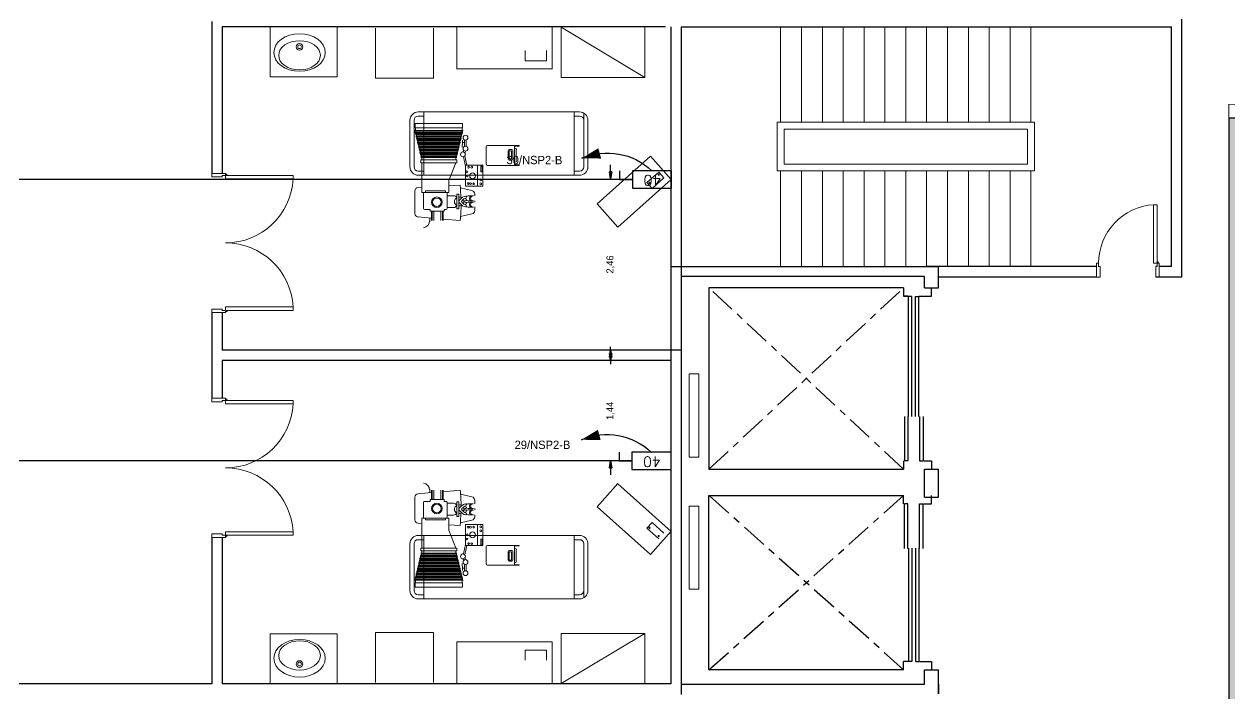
# Model space of a CAD drawing. Extents: x -15 to 163, y 313 to 399.
# Drawn here: x 27.23 to 44.56, y 348.53 to 358.16 of the extents above; entities that cross this region are included whole.
import ezdxf
from ezdxf.enums import TextEntityAlignment as Align

# ---------------------------------------------------------------- set-up
doc = ezdxf.new("R2010")
doc.units = 0
doc.header["$LTSCALE"] = 0.15
doc.linetypes.add('CENTERX2', pattern=[4, 2.5, -0.5, 0.5, -0.5])
doc.layers.get('0').update_dxf_attribs({"color": 252})
doc.layers.get('Defpoints').update_dxf_attribs({"color": 252})
for name, color, linetype in [('0 BDH', 252, 'Continuous'), ('0 CABLE TRAY', 252, 'Continuous'), ('0 DISCON', 252, 'Continuous'), ('0 sockets', 252, 'Continuous'), ('AUTOINCR', 7, 'Continuous'), ('CIRCUIT_PRO_LAYER', 7, 'Continuous'), ('CPTOOLS-TRAY', 1, 'Continuous'), ('d1', 252, 'Continuous'), ('E-SWIT-AIR', 6, 'Continuous'), ('grocol', 252, 'Continuous'), ('TEXT', 3, 'Continuous'), ('WINDOW', 252, 'Continuous')]:
    doc.layers.add(name, color=color, linetype=linetype)
for name, color, linetype, lineweight in [('DOOR', 252, 'Continuous', 20), ('elev', 252, 'Continuous', 9), ('FURNITURE-1', 252, 'Continuous', 9), ('sofa', 252, 'Continuous', 9), ('wall', 252, 'Continuous', 30)]:
    doc.layers.add(name, color=color, linetype=linetype, lineweight=lineweight)
doc.styles.add('ROMAND', font='ROMAND.SHX')
doc.dimstyles.new('ISO-25', dxfattribs={"dimtxt": 0.1, "dimasz": 0.1, "dimexe": 0, "dimexo": 0, "dimtad": 0, "dimtxsty": 'Standard', "dimblk": 'CLOSED', "dimcen": 2.5, "dimse1": 1, "dimse2": 1, "dimclrd": 1, "dimadec": 0, "dimazin": 0, "dimtfac": 1, "dimtix": 1, "dimtofl": 0, "dimtmove": 1, "dimatfit": 0, "dimfxl": 1, "dimarcsym": 0})

# ---------------------------------------------------------------- blocks, each defined once
blk = doc.blocks.new('ELLIPSE')
blk.add_circle((0.5, 0.5), 0.5)
blk = doc.blocks.new('ARCH')
at = {"layer": 'd1', "linetype": 'CENTERX2'}
for p, q in [((39.874, 351.762), (37.075, 354.372)), ((37.075, 351.762), (39.874, 354.372)), ((37.075, 348.877), (39.874, 351.384)), ((39.874, 348.877), (37.075, 351.384))]:
    blk.add_line(p, q, dxfattribs=at)
at = {"layer": 'd1', "ltscale": 0.5}
for p, q in [((39.944, 352.52), (39.944, 354.248)), ((39.994, 354.248), (39.944, 354.248)), ((39.994, 352.52), (39.994, 354.248)), ((40.044, 352.52), (40.044, 354.248)), ((40.044, 354.248), (40.094, 354.248)), ((40.094, 352.52), (40.094, 354.248)), ((39.884, 352.522), (39.884, 351.882)), ((39.934, 352.522), (39.934, 351.882)), ((40.104, 352.522), (40.104, 351.882)), ((40.154, 352.522), (40.154, 351.882)), ((39.934, 351.882), (39.884, 351.882)), ((40.104, 351.882), (40.154, 351.882)), ((39.884, 350.624), (39.884, 351.264)), ((39.934, 351.264), (39.884, 351.264)), ((39.934, 350.624), (39.934, 351.264)), ((40.104, 350.624), (40.104, 351.264)), ((40.104, 351.264), (40.154, 351.264)), ((40.154, 350.624), (40.154, 351.264)), ((39.944, 350.626), (39.944, 348.997)), ((39.994, 350.626), (39.994, 348.997)), ((40.044, 350.626), (40.044, 348.997)), ((40.094, 350.626), (40.094, 348.997)), ((39.994, 348.997), (39.944, 348.997)), ((40.044, 348.997), (40.094, 348.997))]:
    blk.add_line(p, q, dxfattribs=at)
at = {"layer": 'DOOR'}
for points in [[(30.125, 355.987), (30.125, 356.017), (29.925, 356.017), (29.925, 355.967), (30.075, 355.967), (30.075, 355.987)], [(30.125, 355.987), (31.095, 355.987), (31.095, 355.937), (30.125, 355.937)], [(43.518, 354.727), (43.518, 355.567), (43.469, 355.567), (43.469, 354.727)], [(42.678, 354.727), (42.648, 354.727), (42.648, 354.527), (42.698, 354.527), (42.698, 354.677), (42.678, 354.677)], [(43.518, 354.727), (43.548, 354.727), (43.548, 354.527), (43.498, 354.527), (43.498, 354.677), (43.518, 354.677)], [(30.125, 354.047), (30.125, 354.017), (29.925, 354.017), (29.925, 354.067), (30.075, 354.067), (30.075, 354.047)], [(30.125, 354.047), (31.095, 354.047), (31.095, 354.097), (30.125, 354.097)], [(30.125, 352.753), (30.125, 352.783), (29.925, 352.783), (29.925, 352.733), (30.075, 352.733), (30.075, 352.753)], [(30.125, 352.753), (31.095, 352.753), (31.095, 352.703), (30.125, 352.703)], [(30.125, 350.813), (30.125, 350.783), (29.925, 350.783), (29.925, 350.833), (30.075, 350.833), (30.075, 350.813)], [(30.125, 350.813), (31.095, 350.813), (31.095, 350.863), (30.125, 350.863)]]:
    blk.add_lwpolyline(points, close=True, dxfattribs=at)
for centre in [(30.135, 355.997), (43.528, 354.737), (30.135, 354.037), (30.135, 352.763), (30.135, 350.803)]:
    blk.add_circle(centre, 0.01, dxfattribs=at)
for centre, radius, start, end in [((30.125, 355.989), 0.971, 270, 357.0492), ((43.523, 354.724), 0.845, 93.6111, 179.7782), ((30.125, 354.047), 0.971, 2.9508, 90), ((30.125, 352.753), 0.971, 270, 357.0492), ((30.125, 350.811), 0.971, 2.9508, 90)]:
    blk.add_arc(centre, radius, start, end, dxfattribs=at)
at = {"layer": 'elev'}
for p, q in [((38.105, 356.752), (38.105, 358.127)), ((38.105, 356.752), (38.105, 358.127)), ((38.405, 356.752), (38.405, 358.127)), ((38.705, 356.752), (38.705, 358.127)), ((39.005, 356.752), (39.005, 358.127)), ((39.305, 356.752), (39.305, 358.127)), ((39.605, 356.752), (39.605, 358.127)), ((39.905, 356.752), (39.905, 358.127)), ((40.205, 356.752), (40.205, 358.127)), ((40.505, 356.752), (40.505, 358.127)), ((40.805, 356.752), (40.805, 358.127)), ((41.105, 356.752), (41.105, 358.127)), ((41.405, 356.752), (41.405, 358.127)), ((41.705, 356.752), (41.705, 358.127)), ((38.055, 356.752), (41.755, 356.752)), ((38.055, 356.052), (38.055, 356.752)), ((38.155, 356.652), (41.655, 356.652)), ((38.155, 356.152), (38.155, 356.652)), ((41.655, 356.652), (41.655, 356.152)), ((41.755, 356.752), (41.755, 356.052)), ((41.655, 356.152), (38.155, 356.152)), ((41.755, 356.052), (38.055, 356.052)), ((38.105, 354.677), (38.105, 356.052)), ((38.105, 354.677), (38.105, 356.052)), ((38.405, 354.677), (38.405, 356.052)), ((38.705, 354.677), (38.705, 356.052)), ((39.005, 354.677), (39.005, 356.052)), ((39.305, 354.677), (39.305, 356.052)), ((39.605, 354.677), (39.605, 356.052)), ((39.905, 354.677), (39.905, 356.052)), ((40.205, 354.677), (40.205, 356.052)), ((40.505, 354.677), (40.505, 356.052)), ((40.805, 354.677), (40.805, 356.052)), ((41.105, 354.677), (41.105, 356.052)), ((41.405, 354.677), (41.405, 356.052)), ((41.705, 354.677), (41.705, 356.052)), ((36.792, 353.133), (36.792, 351.936)), ((36.928, 353.133), (36.792, 353.133)), ((36.928, 351.936), (36.928, 353.133)), ((36.792, 351.936), (36.928, 351.936)), ((36.792, 351.233), (36.792, 350.036)), ((36.928, 351.233), (36.792, 351.233)), ((36.928, 350.036), (36.928, 351.233)), ((36.792, 350.036), (36.928, 350.036))]:
    blk.add_line(p, q, dxfattribs=at)
at = {"layer": 'FURNITURE-1', "ltscale": 0.5}
for p, q in [((30.764, 358.125), (30.764, 357.405)), ((31.731, 358.125), (31.731, 357.405)), ((32.28, 357.386), (32.28, 358.106)), ((33.116, 357.386), (33.116, 358.106)), ((33.45, 357.518), (33.45, 358.118)), ((34.822, 357.518), (34.822, 358.118)), ((36.151, 357.398), (34.951, 358.118)), ((34.951, 357.398), (34.951, 358.118)), ((36.151, 358.125), (36.151, 357.398)), ((34.433, 357.637), (34.433, 357.784)), ((34.738, 357.637), (34.738, 357.784)), ((33.45, 357.52), (34.822, 357.52)), ((34.433, 357.637), (34.738, 357.637)), ((31.731, 357.405), (30.764, 357.405)), ((32.28, 357.386), (33.116, 357.386)), ((36.151, 357.398), (34.951, 357.398)), ((35.135, 356.901), (32.975, 356.901)), ((35.135, 356.901), (32.975, 356.901)), ((35.135, 356.901), (35.135, 355.99)), ((35.135, 356.901), (35.215, 356.901)), ((35.135, 356.841), (35.215, 356.841)), ((35.275, 356.885), (35.275, 356.11)), ((35.335, 356.781), (35.335, 356.11)), ((35.465, 355.579), (36.232, 356.265)), ((36.532, 355.93), (36.232, 356.265)), ((35.135, 355.99), (32.975, 355.99)), ((35.135, 355.99), (32.975, 355.99)), ((35.135, 356.05), (35.215, 356.05)), ((35.135, 355.99), (35.215, 355.99)), ((36.353, 356.036), (36.183, 355.884)), ((36.256, 355.802), (36.426, 355.955)), ((36.426, 355.955), (36.353, 356.036)), ((35.764, 355.245), (36.531, 355.931)), ((36.256, 355.802), (36.183, 355.884)), ((35.765, 355.244), (35.465, 355.579)), ((35.765, 351.556), (35.465, 351.221)), ((35.764, 351.555), (36.531, 350.869)), ((35.465, 351.221), (36.232, 350.535)), ((36.256, 350.998), (36.183, 350.916)), ((36.353, 350.764), (36.183, 350.916)), ((36.256, 350.998), (36.426, 350.845)), ((35.135, 350.81), (32.975, 350.81)), ((35.135, 350.81), (32.975, 350.81)), ((35.135, 349.899), (35.135, 350.81)), ((35.135, 350.81), (35.215, 350.81)), ((35.135, 350.75), (35.215, 350.75)), ((36.532, 350.87), (36.232, 350.535)), ((35.275, 349.915), (35.275, 350.69)), ((35.335, 350.019), (35.335, 350.69)), ((35.135, 349.899), (32.975, 349.899)), ((35.135, 349.899), (32.975, 349.899)), ((35.135, 349.959), (35.215, 349.959)), ((35.135, 349.899), (35.215, 349.899)), ((31.731, 349.395), (30.764, 349.395)), ((30.764, 348.675), (30.764, 349.395)), ((31.731, 348.675), (31.731, 349.395)), ((32.28, 349.414), (32.28, 348.694)), ((32.28, 349.414), (33.116, 349.414)), ((33.116, 349.414), (33.116, 348.694)), ((36.151, 349.402), (34.951, 348.682)), ((36.151, 349.402), (34.951, 349.402)), ((34.951, 349.402), (34.951, 348.682)), ((36.151, 349.402), (36.151, 348.682)), ((33.45, 349.282), (33.45, 348.682)), ((33.45, 349.28), (34.822, 349.28)), ((34.822, 349.282), (34.822, 348.682)), ((34.433, 349.163), (34.433, 349.016)), ((34.433, 349.163), (34.738, 349.163)), ((34.738, 349.163), (34.738, 349.016))]:
    blk.add_line(p, q, dxfattribs=at)
for centre in [(36.351, 355.998), (36.22, 355.881), (36.22, 350.919), (36.351, 350.802)]:
    blk.add_circle(centre, 0.00846, dxfattribs=at)
for centre, radius, start, end in [((35.215, 356.781), 0.12, 0, 90), ((35.215, 356.781), 0.06, 0, 90), ((35.215, 356.11), 0.12, 270, 0), ((35.215, 356.11), 0.06, 270, 0), ((35.215, 350.69), 0.12, 0, 90), ((35.215, 350.69), 0.06, 0, 90), ((35.215, 350.019), 0.06, 270, 0), ((35.215, 350.019), 0.12, 270, 0)]:
    blk.add_arc(centre, radius, start, end, dxfattribs=at)
at = {"layer": 'grocol', "ltscale": 0.5}
for p, q in [((40.374, 354.673), (36.53, 354.673)), ((40.374, 354.532), (40.374, 354.673)), ((40.174, 354.532), (36.675, 354.532)), ((36.675, 348.673), (40.174, 348.673)), ((40.374, 348.532), (40.374, 348.673)), ((40.374, 348.673), (40.374, 348.532))]:
    blk.add_line(p, q, dxfattribs=at)
at = {"layer": 'sofa'}
for p, q in [((32.975, 356.901), (32.895, 356.901)), ((32.975, 356.901), (32.895, 356.901)), ((32.975, 356.841), (32.895, 356.841)), ((32.975, 356.841), (32.895, 356.841)), ((32.975, 356.901), (32.975, 355.99)), ((32.975, 356.901), (32.975, 355.99)), ((32.775, 356.781), (32.775, 356.11)), ((32.775, 356.781), (32.775, 356.11)), ((32.835, 356.781), (32.835, 356.11)), ((32.835, 356.781), (32.835, 356.11)), ((33.541, 356.634), (32.84, 356.634)), ((33.541, 356.634), (32.84, 356.634)), ((32.852, 356.673), (32.852, 356.735)), ((32.852, 356.673), (32.852, 356.735)), ((32.852, 356.735), (33.529, 356.735)), ((32.852, 356.735), (33.529, 356.735)), ((33.529, 356.673), (32.852, 356.673)), ((33.529, 356.673), (32.852, 356.673)), ((32.855, 356.634), (32.855, 356.673)), ((32.855, 356.634), (32.855, 356.673)), ((32.855, 356.634), (32.947, 356.248)), ((32.855, 356.634), (32.947, 356.248)), ((33.526, 356.634), (33.434, 356.248)), ((33.526, 356.634), (33.434, 356.248)), ((33.526, 356.634), (33.526, 356.673)), ((33.529, 356.673), (33.529, 356.735)), ((33.529, 356.673), (33.529, 356.735)), ((33.538, 356.622), (32.842, 356.622)), ((33.538, 356.622), (32.842, 356.622)), ((33.535, 356.606), (32.846, 356.606)), ((33.535, 356.606), (32.846, 356.606)), ((33.531, 356.59), (32.85, 356.59)), ((33.531, 356.59), (32.85, 356.59)), ((33.527, 356.574), (32.854, 356.574)), ((33.527, 356.574), (32.854, 356.574)), ((33.523, 356.558), (32.858, 356.558)), ((33.523, 356.558), (32.858, 356.558)), ((33.519, 356.542), (32.861, 356.542)), ((33.519, 356.542), (32.861, 356.542)), ((33.516, 356.526), (32.865, 356.526)), ((33.516, 356.526), (32.865, 356.526)), ((33.512, 356.51), (32.869, 356.51)), ((33.512, 356.51), (32.869, 356.51)), ((33.508, 356.495), (32.873, 356.495)), ((33.508, 356.495), (32.873, 356.495)), ((33.504, 356.479), (32.877, 356.479)), ((33.504, 356.479), (32.877, 356.479)), ((33.5, 356.463), (32.88, 356.463)), ((33.5, 356.463), (32.88, 356.463)), ((33.529, 356.494), (33.529, 356.432)), ((33.529, 356.494), (33.529, 356.432)), ((33.562, 356.46), (33.529, 356.46)), ((33.562, 356.46), (33.529, 356.46)), ((33.562, 356.496), (33.562, 356.407)), ((33.562, 356.496), (33.562, 356.407)), ((33.585, 356.496), (33.585, 356.407)), ((33.585, 356.496), (33.585, 356.407)), ((33.497, 356.447), (32.884, 356.447)), ((33.497, 356.447), (32.884, 356.447)), ((33.493, 356.431), (32.888, 356.431)), ((33.493, 356.431), (32.888, 356.431)), ((33.489, 356.415), (32.892, 356.415)), ((33.489, 356.415), (32.892, 356.415)), ((33.485, 356.399), (32.896, 356.399)), ((33.485, 356.399), (32.896, 356.399)), ((33.481, 356.383), (32.899, 356.383)), ((33.481, 356.383), (32.899, 356.383)), ((33.478, 356.367), (32.903, 356.367)), ((33.478, 356.367), (32.903, 356.367)), ((33.474, 356.351), (32.907, 356.351)), ((33.474, 356.351), (32.907, 356.351)), ((33.47, 356.335), (32.911, 356.335)), ((33.47, 356.335), (32.911, 356.335)), ((33.466, 356.319), (32.915, 356.319)), ((33.466, 356.319), (32.915, 356.319)), ((33.462, 356.303), (32.918, 356.303)), ((33.462, 356.303), (32.918, 356.303)), ((33.459, 356.287), (32.922, 356.287)), ((33.459, 356.287), (32.922, 356.287)), ((33.526, 356.393), (33.526, 356.432)), ((33.526, 356.393), (33.526, 356.432)), ((33.549, 356.348), (33.538, 356.324)), ((33.576, 356.337), (33.567, 356.317)), ((33.87, 356.153), (33.87, 356.397)), ((33.87, 356.153), (33.87, 356.397)), ((33.89, 356.417), (34.278, 356.417)), ((33.89, 356.417), (34.278, 356.417)), ((34.187, 356.346), (34.187, 356.221)), ((34.187, 356.346), (34.187, 356.221)), ((34.239, 356.361), (34.202, 356.361)), ((34.239, 356.361), (34.202, 356.361)), ((34.204, 356.343), (34.236, 356.343)), ((34.204, 356.225), (34.204, 356.343)), ((34.204, 356.343), (34.236, 356.343)), ((34.204, 356.225), (34.204, 356.343)), ((34.236, 356.343), (34.236, 356.225)), ((34.236, 356.343), (34.236, 356.225)), ((34.254, 356.221), (34.254, 356.346)), ((34.254, 356.221), (34.254, 356.346)), ((34.268, 356.417), (34.347, 356.417)), ((34.268, 356.417), (34.347, 356.417)), ((34.278, 356.417), (34.278, 356.14)), ((34.278, 356.417), (34.278, 356.14)), ((34.347, 356.41), (34.278, 356.41)), ((34.347, 356.41), (34.278, 356.41)), ((34.278, 356.378), (34.29, 356.378)), ((34.278, 356.378), (34.29, 356.378)), ((34.305, 356.363), (34.305, 356.192)), ((34.305, 356.363), (34.305, 356.192)), ((34.347, 356.417), (34.347, 356.41)), ((34.347, 356.417), (34.347, 356.41)), ((33.455, 356.271), (32.926, 356.271)), ((33.455, 356.271), (32.926, 356.271)), ((33.451, 356.256), (32.93, 356.256)), ((33.451, 356.256), (32.93, 356.256)), ((33.448, 356.244), (32.932, 356.244)), ((32.932, 356.212), (32.932, 356.171)), ((33.449, 356.212), (32.932, 356.212)), ((33.449, 356.171), (32.932, 356.171)), ((32.948, 356.244), (32.948, 356.212)), ((32.948, 356.171), (32.948, 355.741)), ((33.433, 356.171), (33.333, 355.913)), ((33.433, 356.244), (33.433, 356.212)), ((33.449, 356.212), (33.449, 356.171)), ((33.546, 356.255), (33.575, 356.119)), ((33.566, 356.269), (33.594, 356.133)), ((33.566, 356.269), (33.594, 356.133)), ((33.575, 355.832), (33.575, 356.133)), ((33.575, 356.133), (33.823, 356.133)), ((33.575, 356.133), (33.823, 356.133)), ((33.748, 356.133), (33.748, 355.832)), ((33.748, 356.133), (33.748, 355.832)), ((33.816, 356.123), (33.794, 356.123)), ((33.794, 356.123), (33.794, 356.041)), ((33.816, 356.123), (33.794, 356.123)), ((33.794, 356.123), (33.794, 356.041)), ((33.816, 356.041), (33.816, 356.123)), ((33.816, 356.041), (33.816, 356.123)), ((33.823, 356.133), (33.823, 355.832)), ((33.823, 356.133), (33.823, 355.832)), ((34.278, 356.132), (33.89, 356.132)), ((34.278, 356.132), (33.89, 356.132)), ((34.202, 356.206), (34.239, 356.206)), ((34.202, 356.206), (34.239, 356.206)), ((34.236, 356.225), (34.204, 356.225)), ((34.236, 356.225), (34.204, 356.225)), ((34.268, 356.132), (34.347, 356.132)), ((34.268, 356.132), (34.347, 356.132)), ((34.29, 356.177), (34.278, 356.177)), ((34.29, 356.177), (34.278, 356.177)), ((34.347, 356.14), (34.278, 356.14)), ((34.347, 356.14), (34.278, 356.14)), ((34.278, 356.132), (34.278, 356.132)), ((34.278, 356.132), (34.278, 356.132)), ((34.347, 356.132), (34.347, 356.14)), ((34.347, 356.132), (34.347, 356.14)), ((32.975, 356.05), (32.895, 356.05)), ((32.975, 355.99), (32.895, 355.99)), ((33.794, 356.041), (33.816, 356.041)), ((33.794, 356.041), (33.816, 356.041)), ((32.846, 355.44), (32.846, 355.764)), ((32.893, 355.814), (32.948, 355.817)), ((33.285, 355.766), (32.999, 355.766)), ((32.999, 355.766), (32.999, 355.741)), ((33.285, 355.741), (33.285, 355.766)), ((33.333, 355.741), (33.333, 355.913)), ((33.333, 355.839), (33.496, 355.848)), ((33.5, 355.808), (33.667, 355.77)), ((33.5, 355.808), (33.667, 355.77)), ((33.823, 355.832), (33.575, 355.832)), ((33.823, 355.832), (33.575, 355.832)), ((33.021, 355.741), (32.948, 355.741)), ((32.97, 355.514), (32.97, 355.726)), ((32.985, 355.741), (33.295, 355.741)), ((33.26, 355.741), (33.333, 355.741)), ((33.31, 355.726), (33.31, 355.514)), ((33.31, 355.696), (33.404, 355.696)), ((33.451, 355.717), (33.476, 355.717)), ((33.451, 355.508), (33.451, 355.717)), ((33.476, 355.717), (33.476, 355.508)), ((33.612, 355.692), (33.677, 355.692)), ((33.612, 355.692), (33.677, 355.692)), ((33.682, 355.622), (33.612, 355.622)), ((33.682, 355.622), (33.612, 355.622)), ((33.682, 355.604), (33.612, 355.604)), ((33.682, 355.604), (33.612, 355.604)), ((33.706, 355.721), (33.706, 355.692)), ((33.706, 355.721), (33.706, 355.692)), ((33.706, 355.623), (33.706, 355.601)), ((33.706, 355.623), (33.706, 355.601)), ((33.066, 355.499), (32.985, 355.499)), ((33.066, 355.499), (33.066, 355.473)), ((33.066, 355.473), (33.268, 355.473)), ((33.086, 355.339), (33.086, 355.473)), ((33.094, 355.473), (33.094, 355.339)), ((33.119, 355.473), (33.119, 355.339)), ((33.218, 355.473), (33.218, 355.339)), ((33.243, 355.473), (33.243, 355.339)), ((33.252, 355.473), (33.252, 355.339)), ((33.295, 355.499), (33.268, 355.499)), ((33.268, 355.473), (33.268, 355.499)), ((33.404, 355.527), (33.31, 355.527)), ((33.476, 355.508), (33.451, 355.508)), ((33.504, 355.397), (33.667, 355.434)), ((33.504, 355.397), (33.667, 355.434)), ((33.612, 355.533), (33.677, 355.533)), ((33.612, 355.533), (33.677, 355.533)), ((33.706, 355.535), (33.706, 355.483)), ((33.706, 355.535), (33.706, 355.483)), ((33.086, 355.374), (32.892, 355.39)), ((33.059, 355.321), (33.059, 355.376)), ((33.499, 355.34), (33.252, 355.36)), ((33.059, 351.479), (33.059, 351.424)), ((33.086, 351.461), (33.086, 351.327)), ((33.094, 351.327), (33.094, 351.461)), ((33.119, 351.327), (33.119, 351.461)), ((33.218, 351.327), (33.218, 351.461)), ((33.243, 351.327), (33.243, 351.461)), ((33.252, 351.327), (33.252, 351.461)), ((33.499, 351.46), (33.252, 351.44)), ((32.846, 351.36), (32.846, 351.036)), ((33.086, 351.426), (32.892, 351.41)), ((32.97, 351.286), (32.97, 351.074)), ((33.066, 351.301), (32.985, 351.301)), ((33.066, 351.301), (33.066, 351.327)), ((33.066, 351.327), (33.268, 351.327)), ((33.268, 351.327), (33.268, 351.301)), ((33.295, 351.301), (33.268, 351.301)), ((33.31, 351.074), (33.31, 351.286)), ((33.404, 351.273), (33.31, 351.273)), ((33.476, 351.292), (33.451, 351.292)), ((33.451, 351.292), (33.451, 351.083)), ((33.476, 351.083), (33.476, 351.292)), ((33.504, 351.403), (33.667, 351.366)), ((33.504, 351.403), (33.667, 351.366)), ((33.612, 351.267), (33.677, 351.267)), ((33.612, 351.267), (33.677, 351.267)), ((33.706, 351.265), (33.706, 351.317)), ((33.706, 351.265), (33.706, 351.317)), ((33.31, 351.104), (33.404, 351.104)), ((33.451, 351.083), (33.476, 351.083)), ((33.682, 351.196), (33.612, 351.196)), ((33.682, 351.196), (33.612, 351.196)), ((33.682, 351.178), (33.612, 351.178)), ((33.682, 351.178), (33.612, 351.178)), ((33.612, 351.108), (33.677, 351.108)), ((33.612, 351.108), (33.677, 351.108)), ((33.706, 351.177), (33.706, 351.199)), ((33.706, 351.177), (33.706, 351.199)), ((33.706, 351.079), (33.706, 351.108)), ((33.706, 351.079), (33.706, 351.108)), ((32.893, 350.986), (32.948, 350.983)), ((32.948, 350.629), (32.948, 351.059)), ((33.021, 351.059), (32.948, 351.059)), ((32.985, 351.059), (33.295, 351.059)), ((32.999, 351.034), (32.999, 351.059)), ((33.285, 351.034), (32.999, 351.034)), ((33.26, 351.059), (33.333, 351.059)), ((33.285, 351.059), (33.285, 351.034)), ((33.333, 351.059), (33.333, 350.887)), ((33.333, 350.961), (33.496, 350.952)), ((33.5, 350.992), (33.667, 351.03)), ((33.5, 350.992), (33.667, 351.03)), ((33.823, 350.968), (33.575, 350.968)), ((33.823, 350.968), (33.575, 350.968)), ((33.575, 350.968), (33.575, 350.667)), ((33.748, 350.667), (33.748, 350.968)), ((33.748, 350.667), (33.748, 350.968)), ((33.823, 350.667), (33.823, 350.968)), ((33.823, 350.667), (33.823, 350.968)), ((32.975, 350.81), (32.895, 350.81)), ((32.975, 350.75), (32.895, 350.75)), ((32.975, 349.899), (32.975, 350.81)), ((32.975, 349.899), (32.975, 350.81)), ((33.433, 350.629), (33.333, 350.887)), ((33.794, 350.677), (33.794, 350.759)), ((33.794, 350.759), (33.816, 350.759)), ((33.794, 350.677), (33.794, 350.759)), ((33.794, 350.759), (33.816, 350.759)), ((33.816, 350.759), (33.816, 350.677)), ((33.816, 350.759), (33.816, 350.677)), ((32.775, 350.019), (32.775, 350.69)), ((32.775, 350.019), (32.775, 350.69)), ((32.835, 350.019), (32.835, 350.69)), ((32.835, 350.019), (32.835, 350.69)), ((33.449, 350.629), (32.932, 350.629)), ((32.932, 350.588), (32.932, 350.629)), ((33.449, 350.588), (32.932, 350.588)), ((32.948, 350.556), (32.948, 350.588)), ((33.433, 350.556), (33.433, 350.588)), ((33.449, 350.588), (33.449, 350.629)), ((33.546, 350.545), (33.575, 350.681)), ((33.566, 350.531), (33.594, 350.667)), ((33.566, 350.531), (33.594, 350.667)), ((33.575, 350.667), (33.823, 350.667)), ((33.575, 350.667), (33.823, 350.667)), ((33.816, 350.677), (33.794, 350.677)), ((33.816, 350.677), (33.794, 350.677)), ((33.87, 350.647), (33.87, 350.403)), ((33.87, 350.647), (33.87, 350.403)), ((34.278, 350.668), (33.89, 350.668)), ((34.278, 350.668), (33.89, 350.668)), ((34.187, 350.454), (34.187, 350.579)), ((34.187, 350.454), (34.187, 350.579)), ((34.202, 350.594), (34.239, 350.594)), ((34.202, 350.594), (34.239, 350.594)), ((34.236, 350.575), (34.204, 350.575)), ((34.204, 350.575), (34.204, 350.457)), ((34.236, 350.575), (34.204, 350.575)), ((34.204, 350.575), (34.204, 350.457)), ((34.236, 350.457), (34.236, 350.575)), ((34.236, 350.457), (34.236, 350.575)), ((34.254, 350.579), (34.254, 350.454)), ((34.254, 350.579), (34.254, 350.454)), ((34.268, 350.668), (34.347, 350.668)), ((34.268, 350.668), (34.347, 350.668)), ((34.278, 350.668), (34.278, 350.668)), ((34.278, 350.668), (34.278, 350.668)), ((34.278, 350.383), (34.278, 350.66)), ((34.278, 350.383), (34.278, 350.66)), ((34.347, 350.66), (34.278, 350.66)), ((34.347, 350.66), (34.278, 350.66)), ((34.29, 350.623), (34.278, 350.623)), ((34.29, 350.623), (34.278, 350.623)), ((34.305, 350.437), (34.305, 350.608)), ((34.305, 350.437), (34.305, 350.608)), ((34.347, 350.668), (34.347, 350.66)), ((34.347, 350.668), (34.347, 350.66)), ((32.855, 350.166), (32.947, 350.552)), ((32.855, 350.166), (32.947, 350.552)), ((33.485, 350.401), (32.896, 350.401)), ((33.485, 350.401), (32.896, 350.401)), ((33.481, 350.417), (32.899, 350.417)), ((33.481, 350.417), (32.899, 350.417)), ((33.478, 350.433), (32.903, 350.433)), ((33.478, 350.433), (32.903, 350.433)), ((33.474, 350.449), (32.907, 350.449)), ((33.474, 350.449), (32.907, 350.449)), ((33.47, 350.465), (32.911, 350.465)), ((33.47, 350.465), (32.911, 350.465)), ((33.466, 350.481), (32.915, 350.481)), ((33.466, 350.481), (32.915, 350.481)), ((33.462, 350.497), (32.918, 350.497)), ((33.462, 350.497), (32.918, 350.497)), ((33.459, 350.513), (32.922, 350.513)), ((33.459, 350.513), (32.922, 350.513)), ((33.455, 350.529), (32.926, 350.529)), ((33.455, 350.529), (32.926, 350.529)), ((33.451, 350.544), (32.93, 350.544)), ((33.451, 350.544), (32.93, 350.544)), ((33.448, 350.556), (32.932, 350.556)), ((33.526, 350.166), (33.434, 350.552)), ((33.526, 350.166), (33.434, 350.552)), ((33.526, 350.407), (33.526, 350.368)), ((33.526, 350.407), (33.526, 350.368)), ((33.549, 350.452), (33.538, 350.476)), ((33.562, 350.304), (33.562, 350.393)), ((33.562, 350.304), (33.562, 350.393)), ((33.576, 350.463), (33.567, 350.483)), ((33.585, 350.304), (33.585, 350.393)), ((33.585, 350.304), (33.585, 350.393)), ((34.239, 350.439), (34.202, 350.439)), ((34.239, 350.439), (34.202, 350.439)), ((34.204, 350.457), (34.236, 350.457)), ((34.204, 350.457), (34.236, 350.457)), ((34.278, 350.422), (34.29, 350.422)), ((34.278, 350.422), (34.29, 350.422)), ((34.347, 350.39), (34.278, 350.39)), ((34.347, 350.39), (34.278, 350.39)), ((34.347, 350.383), (34.347, 350.39)), ((34.347, 350.383), (34.347, 350.39)), ((33.527, 350.226), (32.854, 350.226)), ((33.527, 350.226), (32.854, 350.226)), ((33.523, 350.242), (32.858, 350.242)), ((33.523, 350.242), (32.858, 350.242)), ((33.519, 350.258), (32.861, 350.258)), ((33.519, 350.258), (32.861, 350.258)), ((33.516, 350.274), (32.865, 350.274)), ((33.516, 350.274), (32.865, 350.274)), ((33.512, 350.29), (32.869, 350.29)), ((33.512, 350.29), (32.869, 350.29)), ((33.508, 350.305), (32.873, 350.305)), ((33.508, 350.305), (32.873, 350.305)), ((33.504, 350.321), (32.877, 350.321)), ((33.504, 350.321), (32.877, 350.321)), ((33.5, 350.337), (32.88, 350.337)), ((33.5, 350.337), (32.88, 350.337)), ((33.497, 350.353), (32.884, 350.353)), ((33.497, 350.353), (32.884, 350.353)), ((33.493, 350.369), (32.888, 350.369)), ((33.493, 350.369), (32.888, 350.369)), ((33.489, 350.385), (32.892, 350.385)), ((33.489, 350.385), (32.892, 350.385)), ((33.529, 350.306), (33.529, 350.368)), ((33.529, 350.306), (33.529, 350.368)), ((33.562, 350.34), (33.529, 350.34)), ((33.562, 350.34), (33.529, 350.34)), ((33.89, 350.383), (34.278, 350.383)), ((33.89, 350.383), (34.278, 350.383)), ((34.268, 350.383), (34.347, 350.383)), ((34.268, 350.383), (34.347, 350.383)), ((33.541, 350.166), (32.84, 350.166)), ((33.541, 350.166), (32.84, 350.166)), ((33.538, 350.178), (32.842, 350.178)), ((33.538, 350.178), (32.842, 350.178)), ((33.535, 350.194), (32.846, 350.194)), ((33.535, 350.194), (32.846, 350.194)), ((33.531, 350.21), (32.85, 350.21)), ((33.531, 350.21), (32.85, 350.21)), ((32.852, 350.127), (32.852, 350.065)), ((33.529, 350.127), (32.852, 350.127)), ((32.852, 350.127), (32.852, 350.065)), ((33.529, 350.127), (32.852, 350.127)), ((32.852, 350.065), (33.529, 350.065)), ((32.852, 350.065), (33.529, 350.065)), ((32.855, 350.166), (32.855, 350.127)), ((32.855, 350.166), (32.855, 350.127)), ((33.526, 350.166), (33.526, 350.127)), ((33.526, 350.166), (33.526, 350.127)), ((33.529, 350.127), (33.529, 350.065)), ((32.975, 349.959), (32.895, 349.959)), ((32.975, 349.959), (32.895, 349.959)), ((32.975, 349.899), (32.895, 349.899)), ((32.975, 349.899), (32.895, 349.899))]:
    blk.add_line(p, q, dxfattribs=at)
for centre, radius in [((31.188, 357.838), 0.048), ((31.188, 357.838), 0.027), ((33.574, 356.531), 0.0349), ((33.574, 356.531), 0.0349), ((33.537, 356.291), 0.0349), ((33.574, 356.372), 0.0349), ((33.574, 356.372), 0.0349), ((33.619, 356.107), 0.0125), ((33.619, 356.107), 0.0125), ((33.664, 356.107), 0.0125), ((33.664, 356.107), 0.0125), ((33.595, 356.04), 0.0125), ((33.595, 356.04), 0.0125), ((33.597, 355.98), 0.0125), ((33.597, 355.98), 0.0125), ((33.676, 355.981), 0.0418), ((33.676, 355.981), 0.0418), ((33.793, 355.924), 0.0134), ((33.793, 355.924), 0.0134), ((33.611, 355.871), 0.0125), ((33.611, 355.871), 0.0125), ((33.646, 355.87), 0.0125), ((33.646, 355.87), 0.0125), ((33.691, 355.869), 0.0125), ((33.691, 355.869), 0.0125), ((33.793, 355.866), 0.0134), ((33.793, 355.866), 0.0134), ((33.162, 355.602), 0.0758), ((33.162, 355.602), 0.0607), ((33.162, 351.198), 0.0758), ((33.162, 351.198), 0.0607), ((33.611, 350.929), 0.0125), ((33.611, 350.929), 0.0125), ((33.646, 350.93), 0.0125), ((33.646, 350.93), 0.0125), ((33.691, 350.931), 0.0125), ((33.691, 350.931), 0.0125), ((33.793, 350.934), 0.0134), ((33.793, 350.934), 0.0134), ((33.595, 350.76), 0.0125), ((33.595, 350.76), 0.0125), ((33.597, 350.82), 0.0125), ((33.597, 350.82), 0.0125), ((33.676, 350.819), 0.0418), ((33.676, 350.819), 0.0418), ((33.793, 350.876), 0.0134), ((33.793, 350.876), 0.0134), ((33.619, 350.693), 0.0125), ((33.619, 350.693), 0.0125), ((33.664, 350.693), 0.0125), ((33.664, 350.693), 0.0125), ((33.537, 350.509), 0.0349), ((33.574, 350.428), 0.0349), ((33.574, 350.428), 0.0349), ((33.574, 350.269), 0.0349), ((33.574, 350.269), 0.0349), ((31.188, 348.962), 0.048), ((31.188, 348.962), 0.027)]:
    blk.add_circle(centre, radius, dxfattribs=at)
for centre, radius, start, end in [((32.895, 356.781), 0.12, 90, 180), ((32.895, 356.781), 0.12, 90, 180), ((32.895, 356.781), 0.06, 90, 180), ((32.895, 356.781), 0.06, 90, 180), ((33.89, 356.397), 0.0201, 90, 180), ((33.89, 356.397), 0.0201, 90, 180), ((34.202, 356.346), 0.0151, 90, 180), ((34.202, 356.346), 0.0151, 90, 180), ((34.239, 356.346), 0.0151, 0, 90), ((34.239, 356.346), 0.0151, 0, 90), ((34.29, 356.363), 0.0151, 360, 90), ((34.29, 356.363), 0.0151, 360, 90), ((32.895, 356.11), 0.12, 180, 270), ((32.895, 356.11), 0.06, 180, 270), ((33.89, 356.153), 0.0201, 180, 270), ((33.89, 356.153), 0.0201, 180, 270), ((34.202, 356.221), 0.0151, 180, 270), ((34.202, 356.221), 0.0151, 180, 270), ((34.239, 356.221), 0.0151, 270, 360), ((34.239, 356.221), 0.0151, 270, 360), ((34.29, 356.192), 0.0151, 270, 0), ((34.29, 356.192), 0.0151, 270, 0), ((32.896, 355.764), 0.0502, 93.1667, 180), ((31.203, 355.58), 2.308, 1.8706, 6.6601), ((33.656, 355.721), 0.0502, 0, 77.1147), ((33.656, 355.721), 0.0502, 0, 77.1147), ((32.985, 355.726), 0.0151, 90, 180), ((33.295, 355.726), 0.0151, 360, 90), ((33.404, 355.646), 0.0502, 24.384, 90), ((33.477, 355.612), 0.0613, 115.3697, 244.6303), ((33.489, 355.612), 0.0628, 59.6987, 102.6956), ((33.489, 355.612), 0.0628, 331.3435, 30.3854), ((33.612, 355.658), 0.0348, 89.7532, 270.2468), ((33.612, 355.658), 0.0348, 89.7532, 270.2468), ((33.612, 355.568), 0.0348, 89.7532, 270.2468), ((33.612, 355.568), 0.0348, 89.7532, 270.2468), ((33.667, 355.658), 0.0348, 79.7064, 280.2936), ((33.667, 355.658), 0.0348, 79.7064, 280.2936), ((33.667, 355.568), 0.0348, 79.7064, 280.2936), ((33.667, 355.568), 0.0348, 79.7064, 280.2936), ((33.682, 355.658), 0.0348, 79.7064, 280.2936), ((33.682, 355.658), 0.0348, 79.7064, 280.2936), ((33.682, 355.568), 0.0348, 79.7064, 280.2936), ((33.682, 355.568), 0.0348, 79.7064, 280.2936), ((32.896, 355.44), 0.0502, 180, 265.256), ((32.985, 355.514), 0.0151, 180, 270), ((33.295, 355.514), 0.0151, 270, 0), ((33.404, 355.577), 0.0502, 270, 336.3245), ((33.489, 355.612), 0.0628, 257.3044, 302.0748), ((31.203, 355.58), 2.308, 354.0238, 359.7267), ((33.656, 355.483), 0.0502, 282.8853, 0), ((33.656, 355.483), 0.0502, 282.8853, 0), ((32.958, 355.335), 0.1, 277.1202, 360), ((32.958, 351.465), 0.1, 0, 82.8798), ((31.203, 351.22), 2.308, 0.2733, 5.9762), ((32.896, 351.36), 0.0502, 94.744, 180), ((32.985, 351.286), 0.0151, 90, 180), ((33.295, 351.286), 0.0151, 360, 90), ((33.404, 351.223), 0.0502, 23.6755, 90), ((33.612, 351.232), 0.0348, 89.7532, 270.2468), ((33.612, 351.232), 0.0348, 89.7532, 270.2468), ((33.667, 351.232), 0.0348, 79.7064, 280.2936), ((33.667, 351.232), 0.0348, 79.7064, 280.2936), ((33.682, 351.232), 0.0348, 79.7064, 280.2936), ((33.682, 351.232), 0.0348, 79.7064, 280.2936), ((33.656, 351.317), 0.0502, 0, 77.1147), ((33.656, 351.317), 0.0502, 0, 77.1147), ((33.404, 351.154), 0.0502, 270, 335.616), ((33.477, 351.188), 0.0613, 115.3697, 244.6303), ((33.489, 351.188), 0.0628, 57.9252, 102.6956), ((33.489, 351.188), 0.0628, 257.3044, 300.3013), ((31.203, 351.22), 2.308, 353.3399, 358.1294), ((33.489, 351.188), 0.0628, 329.6146, 28.6565), ((33.612, 351.142), 0.0348, 89.7532, 270.2468), ((33.612, 351.142), 0.0348, 89.7532, 270.2468), ((33.667, 351.142), 0.0348, 79.7064, 280.2936), ((33.667, 351.142), 0.0348, 79.7064, 280.2936), ((33.682, 351.142), 0.0348, 79.7064, 280.2936), ((33.682, 351.142), 0.0348, 79.7064, 280.2936), ((32.896, 351.036), 0.0502, 180, 266.8333), ((32.985, 351.074), 0.0151, 180, 270), ((33.295, 351.074), 0.0151, 270, 0), ((33.656, 351.079), 0.0502, 282.8853, 0), ((33.656, 351.079), 0.0502, 282.8853, 0), ((32.895, 350.69), 0.12, 90, 180), ((32.895, 350.69), 0.06, 90, 180), ((33.89, 350.647), 0.0201, 90, 180), ((33.89, 350.647), 0.0201, 90, 180), ((34.202, 350.579), 0.0151, 90, 180), ((34.202, 350.579), 0.0151, 90, 180), ((34.239, 350.579), 0.0151, 0, 90), ((34.239, 350.579), 0.0151, 0, 90), ((34.29, 350.608), 0.0151, 360, 90), ((34.29, 350.608), 0.0151, 360, 90), ((33.89, 350.403), 0.0201, 180, 270), ((33.89, 350.403), 0.0201, 180, 270), ((34.202, 350.454), 0.0151, 180, 270), ((34.202, 350.454), 0.0151, 180, 270), ((34.239, 350.454), 0.0151, 270, 360), ((34.239, 350.454), 0.0151, 270, 360), ((34.29, 350.437), 0.0151, 270, 0), ((34.29, 350.437), 0.0151, 270, 0), ((32.895, 350.019), 0.12, 180, 270), ((32.895, 350.019), 0.12, 180, 270), ((32.895, 350.019), 0.06, 180, 270), ((32.895, 350.019), 0.06, 180, 270)]:
    blk.add_arc(centre, radius, start, end, dxfattribs=at)
for points, knots in [([(33.48, 355.613), (33.48, 355.619), (33.512, 355.662), (33.55, 355.695), (33.592, 355.691), (33.599, 355.69)], [0.0199837, 0.0199837, 0.0199837, 0.0199837, 0.0586044, 0.2738561, 0.3130564, 0.3130564, 0.3130564, 0.3130564]), ([(33.48, 355.613), (33.48, 355.619), (33.512, 355.662), (33.55, 355.695), (33.592, 355.691), (33.599, 355.69)], [0.0199837, 0.0199837, 0.0199837, 0.0199837, 0.0586044, 0.2738561, 0.3130564, 0.3130564, 0.3130564, 0.3130564]), ([(33.48, 355.613), (33.48, 355.607), (33.512, 355.564), (33.55, 355.531), (33.592, 355.535), (33.599, 355.536)], [0.0199837, 0.0199837, 0.0199837, 0.0199837, 0.0586044, 0.2738561, 0.3130564, 0.3130564, 0.3130564, 0.3130564]), ([(33.48, 355.613), (33.48, 355.607), (33.512, 355.564), (33.55, 355.531), (33.592, 355.535), (33.599, 355.536)], [0.0199837, 0.0199837, 0.0199837, 0.0199837, 0.0586044, 0.2738561, 0.3130564, 0.3130564, 0.3130564, 0.3130564]), ([(33.516, 355.613), (33.517, 355.617), (33.541, 355.642), (33.559, 355.659), (33.577, 355.661)], [0.0271868, 0.0271868, 0.0271868, 0.0271868, 0.0586044, 0.18639, 0.18639, 0.18639, 0.18639]), ([(33.516, 355.613), (33.517, 355.608), (33.541, 355.584), (33.559, 355.567), (33.577, 355.565)], [0.0271868, 0.0271868, 0.0271868, 0.0271868, 0.0586044, 0.18639, 0.18639, 0.18639, 0.18639]), ([(33.592, 355.628), (33.584, 355.627), (33.569, 355.625), (33.557, 355.617), (33.551, 355.613)], [0, 0, 0, 0, 0.04822204, 0.08732286, 0.08732286, 0.08732286, 0.08732286]), ([(33.592, 355.628), (33.584, 355.627), (33.569, 355.625), (33.557, 355.617), (33.551, 355.613)], [0, 0, 0, 0, 0.04822204, 0.08732286, 0.08732286, 0.08732286, 0.08732286]), ([(33.592, 355.597), (33.584, 355.599), (33.569, 355.601), (33.557, 355.609), (33.551, 355.613)], [0, 0, 0, 0, 0.04822204, 0.08732286, 0.08732286, 0.08732286, 0.08732286]), ([(33.592, 355.597), (33.584, 355.599), (33.569, 355.601), (33.557, 355.609), (33.551, 355.613)], [0, 0, 0, 0, 0.04822204, 0.08732286, 0.08732286, 0.08732286, 0.08732286]), ([(33.48, 351.187), (33.48, 351.193), (33.512, 351.236), (33.55, 351.269), (33.592, 351.265), (33.599, 351.264)], [0.0199837, 0.0199837, 0.0199837, 0.0199837, 0.0586044, 0.2738561, 0.3130564, 0.3130564, 0.3130564, 0.3130564]), ([(33.48, 351.187), (33.48, 351.193), (33.512, 351.236), (33.55, 351.269), (33.592, 351.265), (33.599, 351.264)], [0.0199837, 0.0199837, 0.0199837, 0.0199837, 0.0586044, 0.2738561, 0.3130564, 0.3130564, 0.3130564, 0.3130564]), ([(33.48, 351.187), (33.48, 351.181), (33.512, 351.138), (33.55, 351.105), (33.592, 351.109), (33.599, 351.11)], [0.0199837, 0.0199837, 0.0199837, 0.0199837, 0.0586044, 0.2738561, 0.3130564, 0.3130564, 0.3130564, 0.3130564]), ([(33.48, 351.187), (33.48, 351.181), (33.512, 351.138), (33.55, 351.105), (33.592, 351.109), (33.599, 351.11)], [0.0199837, 0.0199837, 0.0199837, 0.0199837, 0.0586044, 0.2738561, 0.3130564, 0.3130564, 0.3130564, 0.3130564]), ([(33.516, 351.187), (33.517, 351.192), (33.541, 351.216), (33.559, 351.233), (33.577, 351.235)], [0.0271868, 0.0271868, 0.0271868, 0.0271868, 0.0586044, 0.18639, 0.18639, 0.18639, 0.18639]), ([(33.516, 351.187), (33.517, 351.183), (33.541, 351.158), (33.559, 351.141), (33.577, 351.139)], [0.0271868, 0.0271868, 0.0271868, 0.0271868, 0.0586044, 0.18639, 0.18639, 0.18639, 0.18639]), ([(33.592, 351.203), (33.584, 351.201), (33.569, 351.199), (33.557, 351.191), (33.551, 351.187)], [0, 0, 0, 0, 0.04822204, 0.08732286, 0.08732286, 0.08732286, 0.08732286]), ([(33.592, 351.203), (33.584, 351.201), (33.569, 351.199), (33.557, 351.191), (33.551, 351.187)], [0, 0, 0, 0, 0.04822204, 0.08732286, 0.08732286, 0.08732286, 0.08732286]), ([(33.592, 351.172), (33.584, 351.173), (33.569, 351.175), (33.557, 351.183), (33.551, 351.187)], [0, 0, 0, 0, 0.04822204, 0.08732286, 0.08732286, 0.08732286, 0.08732286]), ([(33.592, 351.172), (33.584, 351.173), (33.569, 351.175), (33.557, 351.183), (33.551, 351.187)], [0, 0, 0, 0, 0.04822204, 0.08732286, 0.08732286, 0.08732286, 0.08732286])]:
    blk.add_open_spline(points, degree=3, knots=knots, dxfattribs=at)
at = {"layer": 'wall'}
for p, q in [((43.875, 358.125), (43.875, 361.911)), ((29.925, 358.2), (29.925, 356.017)), ((30.075, 358.125), (30.075, 356.017)), ((31.725, 358.125), (30.075, 358.125)), ((36.45, 358.125), (31.709, 358.125)), ((36.525, 358.125), (36.525, 348.675)), ((36.675, 358.125), (43.725, 358.125)), ((36.675, 358.125), (43.725, 358.125)), ((36.675, 358.125), (36.675, 348.525)), ((43.725, 354.677), (43.725, 358.125)), ((43.875, 354.527), (43.875, 358.125)), ((42.648, 354.677), (40.205, 354.677)), ((42.416, 354.677), (42.396, 354.677)), ((43.518, 354.677), (43.498, 354.677)), ((43.725, 354.677), (43.548, 354.677)), ((40.174, 354.372), (40.174, 354.532)), ((42.648, 354.527), (40.374, 354.527)), ((43.875, 354.527), (43.498, 354.527)), ((37.075, 354.372), (37.075, 351.762)), ((39.874, 354.372), (37.075, 354.372)), ((39.874, 354.372), (39.874, 354.252)), ((39.874, 354.252), (39.945, 354.252)), ((39.934, 354.252), (39.874, 354.252)), ((40.094, 354.252), (40.274, 354.252)), ((40.174, 354.372), (40.374, 354.372)), ((40.274, 354.252), (40.274, 354.372)), ((29.925, 354.017), (29.925, 353.4)), ((30.075, 354.017), (30.075, 353.475)), ((29.925, 353.475), (29.925, 352.783)), ((36.675, 353.475), (30.075, 353.475)), ((36.525, 353.325), (30.075, 353.325)), ((30.075, 353.325), (30.075, 352.783)), ((39.874, 351.882), (39.874, 351.762)), ((40.164, 351.882), (40.274, 351.882)), ((40.274, 351.882), (40.274, 351.762)), ((37.075, 351.762), (39.874, 351.762)), ((40.174, 351.362), (40.174, 351.762)), ((40.174, 351.762), (40.374, 351.762)), ((40.374, 351.362), (40.374, 351.762)), ((37.075, 351.384), (39.874, 351.384)), ((37.075, 348.877), (37.075, 351.384)), ((39.874, 351.264), (39.874, 351.384)), ((40.164, 351.264), (40.274, 351.264)), ((40.174, 351.362), (40.374, 351.362)), ((40.274, 351.264), (40.274, 351.384)), ((29.925, 350.783), (29.925, 348.675)), ((30.075, 350.783), (30.075, 348.675)), ((39.874, 348.877), (37.075, 348.877)), ((39.934, 348.997), (39.874, 348.997)), ((39.874, 348.877), (39.874, 348.997)), ((40.104, 348.997), (40.274, 348.997)), ((40.174, 348.673), (40.174, 348.877)), ((40.174, 348.877), (40.374, 348.877)), ((40.274, 348.997), (40.274, 348.877)), ((40.374, 348.673), (40.374, 348.877)), ((29.925, 348.675), (27.075, 348.675)), ((36.525, 348.675), (30.075, 348.675))]:
    blk.add_line(p, q, dxfattribs=at)
at = {"layer": 'WINDOW', "linetype": 'CENTERX2'}
blk.add_line((40.374, 354.372), (40.374, 354.532), dxfattribs=at)
at = {"layer": 'sofa'}
for p, xscale, yscale, zscale in [((30.819, 357.485), 0.7391999999999825, 0.5412000000000035, 0.7391999999999825), ((30.888, 357.505), 0.6000000000000227, 0.4200000000000159, 0.6000000000000227)]:
    blk.add_blockref('ELLIPSE', p, dxfattribs=dict(at, xscale=xscale, yscale=yscale, zscale=zscale))
at = {"layer": 'sofa', "extrusion": (0, 0, -1), "rotation": 180}
for p, xscale, yscale, zscale in [((-30.819, 349.315), 0.7391999999999825, 0.5412000000000035, -0.7392000000000001), ((-30.888, 349.295), 0.6000000000000227, 0.4200000000000159, -0.6)]:
    blk.add_blockref('ELLIPSE', p, dxfattribs=dict(at, xscale=xscale, yscale=yscale, zscale=zscale))
blk = doc.blocks.new('DISCON 40A')
at = {"layer": 'E-SWIT-AIR'}
for p, q in [((0.557, 0.124), (0, 0.124)), ((0, -0.124), (0, 0.124)), ((0.557, -0.124), (0.557, 0.124)), ((0.743, 0), (0.557, 0)), ((0.743, -0.124), (0.743, 0)), ((0, -0.124), (0.557, -0.124))]:
    blk.add_line(p, q, dxfattribs=at)
at = {"layer": '0 DISCON', "color": 6, "linetype": 'ByBlock', "insert": (0.141, 0.087), "char_height": 0.15, "width": 0.24286, "attachment_point": 1, "style": 'ROMAND'}
blk.add_mtext('40', dxfattribs=at)
blk = doc.blocks.new('*U44')
at = {"transparency": 33554687}
blk.add_line((-558, 71), (-626, 130), dxfattribs=at)
blk.add_lwpolyline([(-626, 130, 0, 96, 0), (-493, 30, 96, 96, 0)], format="xyseb", dxfattribs=at)
at = {"ltscale": 0.2, "transparency": 33554687}
blk.add_arc((-214, 542), 583, 225.0509, 291.5678, dxfattribs=at)
blk = doc.blocks.new('N')
at = {"layer": 'TEXT', "transparency": 33554687, "xscale": -0.0016, "yscale": 0.0016, "zscale": 0.0016, "rotation": 68.01807446485657}
blk.add_blockref('*U44', (0, 0), dxfattribs=at)
blk = doc.blocks.new('*U69')
at = {"color": 0, "const_width": 0.01}
for points in [[(-0.05, 0.15), (-0.05, 0.2)], [(0.05, 0.15), (0.05, 0.2)], [(0.2, 0.05), (0.15, 0.05)], [(0.2, -0.05), (0.15, -0.05)]]:
    blk.add_lwpolyline(points, dxfattribs=at)
at = {"layer": 'CIRCUIT_PRO_LAYER', "color": 0, "const_width": 0.01}
blk.add_lwpolyline([(-0.05, -0.05), (-0.05, 0.15), (0.05, 0.15), (0.15, 0.05), (0.15, -0.05)], close=True, dxfattribs=at)
blk = doc.blocks.new('*U86')
at = {"layer": 'CPTOOLS-TRAY'}
h = blk.add_hatch(dxfattribs=at)
h.set_pattern_fill('HEX', color=0, scale=0.005)
h.paths.add_polyline_path([(0.05, 9.215), (-0.05, 9.215), (-0.05, 0), (0.05, 0)])
at = {"layer": 'CPTOOLS-TRAY', "color": 0}
blk.add_lwpolyline([(0.05, 9.215), (-0.05, 9.215), (-0.05, 0), (0.05, 0)], close=True, dxfattribs=at)
blk = doc.blocks.new('O1N3C1Q1T2')
at = {"layer": '0 CABLE TRAY', "color": 0, "linetype": 'ByBlock', "rotation": 270}
blk.add_blockref('*U69', (44.6, 356.96), dxfattribs=at)
at = {"layer": '0 CABLE TRAY', "color": 0, "linetype": 'ByBlock'}
blk.add_blockref('*U86', (44.6, 347.595), dxfattribs=at)
blk = doc.blocks.new('_Closed')
at = {"color": 0, "linetype": 'ByBlock', "lineweight": -2}
for p, q in [((-1, 0.17), (0, 0)), ((-1, 0.17), (-1, -0.17)), ((0, 0), (-1, -0.17)), ((0, 0), (-1, 0))]:
    blk.add_line(p, q, dxfattribs=at)
blk = doc.blocks.new('*D104')
at = {"layer": '0 CABLE TRAY', "color": 1, "linetype": 'ByBlock', "lineweight": -2, "transparency": 16777216}
for p, q in [((35.66, 353.425), (35.66, 353.525)), ((35.66, 351.782), (35.66, 351.682))]:
    blk.add_line(p, q, dxfattribs=at)
at = {"layer": 'Defpoints', "color": 0, "linetype": 'ByBlock', "transparency": 16777216}
for p in [(35.66, 353.325), (36.525, 353.325), (36.525, 351.882)]:
    blk.add_point(p, dxfattribs=at)
at = {"layer": '0 CABLE TRAY', "color": 1, "linetype": 'ByBlock', "lineweight": -2, "transparency": 16777216, "xscale": 0.1, "yscale": 0.1, "zscale": 0.1}
for p, rotation in [((35.66, 353.325), 270), ((35.66, 351.882), 90)]:
    blk.add_blockref('_Closed', p, dxfattribs=dict(at, rotation=rotation))
at = {"layer": '0 CABLE TRAY', "color": 0, "linetype": 'ByBlock', "transparency": 16777216, "insert": (35.66, 352.603), "char_height": 0.1, "attachment_point": 5, "rotation": 90}
blk.add_mtext('1,44', dxfattribs=at)
blk = doc.blocks.new('*D105')
at = {"layer": '0 CABLE TRAY', "color": 1, "linetype": 'ByBlock', "lineweight": -2, "transparency": 16777216}
for p, q in [((35.66, 356.038), (35.66, 356.138)), ((35.66, 353.375), (35.66, 353.275))]:
    blk.add_line(p, q, dxfattribs=at)
at = {"layer": 'Defpoints', "color": 0, "linetype": 'ByBlock', "transparency": 16777216}
for p in [(36.525, 355.938), (35.66, 353.475), (36.525, 353.475)]:
    blk.add_point(p, dxfattribs=at)
at = {"layer": '0 CABLE TRAY', "color": 1, "linetype": 'ByBlock', "lineweight": -2, "transparency": 16777216, "xscale": 0.1, "yscale": 0.1, "zscale": 0.1}
for p, rotation in [((35.66, 355.938), 270), ((35.66, 353.475), 90)]:
    blk.add_blockref('_Closed', p, dxfattribs=dict(at, rotation=rotation))
at = {"layer": '0 CABLE TRAY', "color": 0, "linetype": 'ByBlock', "transparency": 16777216, "insert": (35.66, 354.707), "char_height": 0.1, "attachment_point": 5, "rotation": 90}
blk.add_mtext('2,46', dxfattribs=at)

msp = doc.modelspace()

# ---------------------------------------------------------------- linework, layer by layer
at = {"layer": '0 sockets', "color": 6, "linetype": 'ByBlock'}
for points in [[(35.975, 355.93), (19.525, 355.93, 0.414214), (19.425, 355.83), (19.425, 355.763, -0.414214), (19.325, 355.663), (16.037, 355.663)], [(35.968, 351.882), (25.15, 351.882, 0.414214), (25.05, 351.782), (25.05, 340.976, -0.414214), (24.95, 340.876), (24.743, 340.876)]]:
    msp.add_lwpolyline(points, format="xyb", dxfattribs=at)

# ---------------------------------------------------------------- block references
at = {"layer": '0 BDH', "color": 6, "linetype": 'ByBlock', "rotation": 90}
for p in [(36.254, 356.054), (36.247, 352.005)]:
    msp.add_blockref('N', p, dxfattribs=at)
at = {"layer": '0 CABLE TRAY', "color": 1, "linetype": 'ByBlock'}
msp.add_blockref('O1N3C1Q1T2', (0, 0), dxfattribs=at)
at = {"layer": '0 DISCON', "color": 6, "linetype": 'ByBlock', "rotation": 180}
for p in [(36.532, 355.93), (36.525, 351.882)]:
    msp.add_blockref('DISCON 40A', p, dxfattribs=at)
at = {"layer": '0 sockets', "color": 3}
msp.add_blockref('ARCH', (0, 0), dxfattribs=at)

# ---------------------------------------------------------------- texts
at = {"layer": 'AUTOINCR', "color": 4, "linetype": 'ByBlock'}
for s, p in [('30/NSP2-B', (34.164, 356.113)), ('29/NSP2-B', (34.28, 352.018))]:
    msp.add_text(s, height=0.12, dxfattribs=at).set_placement(p, align=Align.BOTTOM_LEFT)

# ---------------------------------------------------------------- dimensions: what is measured, and where the dimension line sits
at = {"layer": '0 CABLE TRAY', "color": 6, "linetype": 'ByBlock'}
for base, p1, p2, picture, middle in [((35.66, 353.475), (36.525, 355.938), (36.525, 353.475), '*D105', (35.66, 354.707)), ((35.66, 353.325), (36.525, 351.882), (36.525, 353.325), '*D104', (35.66, 352.603))]:
    dim = msp.add_linear_dim(base=base, p1=p1, p2=p2, angle=90, dimstyle='ISO-25', dxfattribs=at)
    dim.commit()
    dim.dimension.update_dxf_attribs({"geometry": picture, "text_midpoint": middle})

doc.saveas('drawing.dxf')
